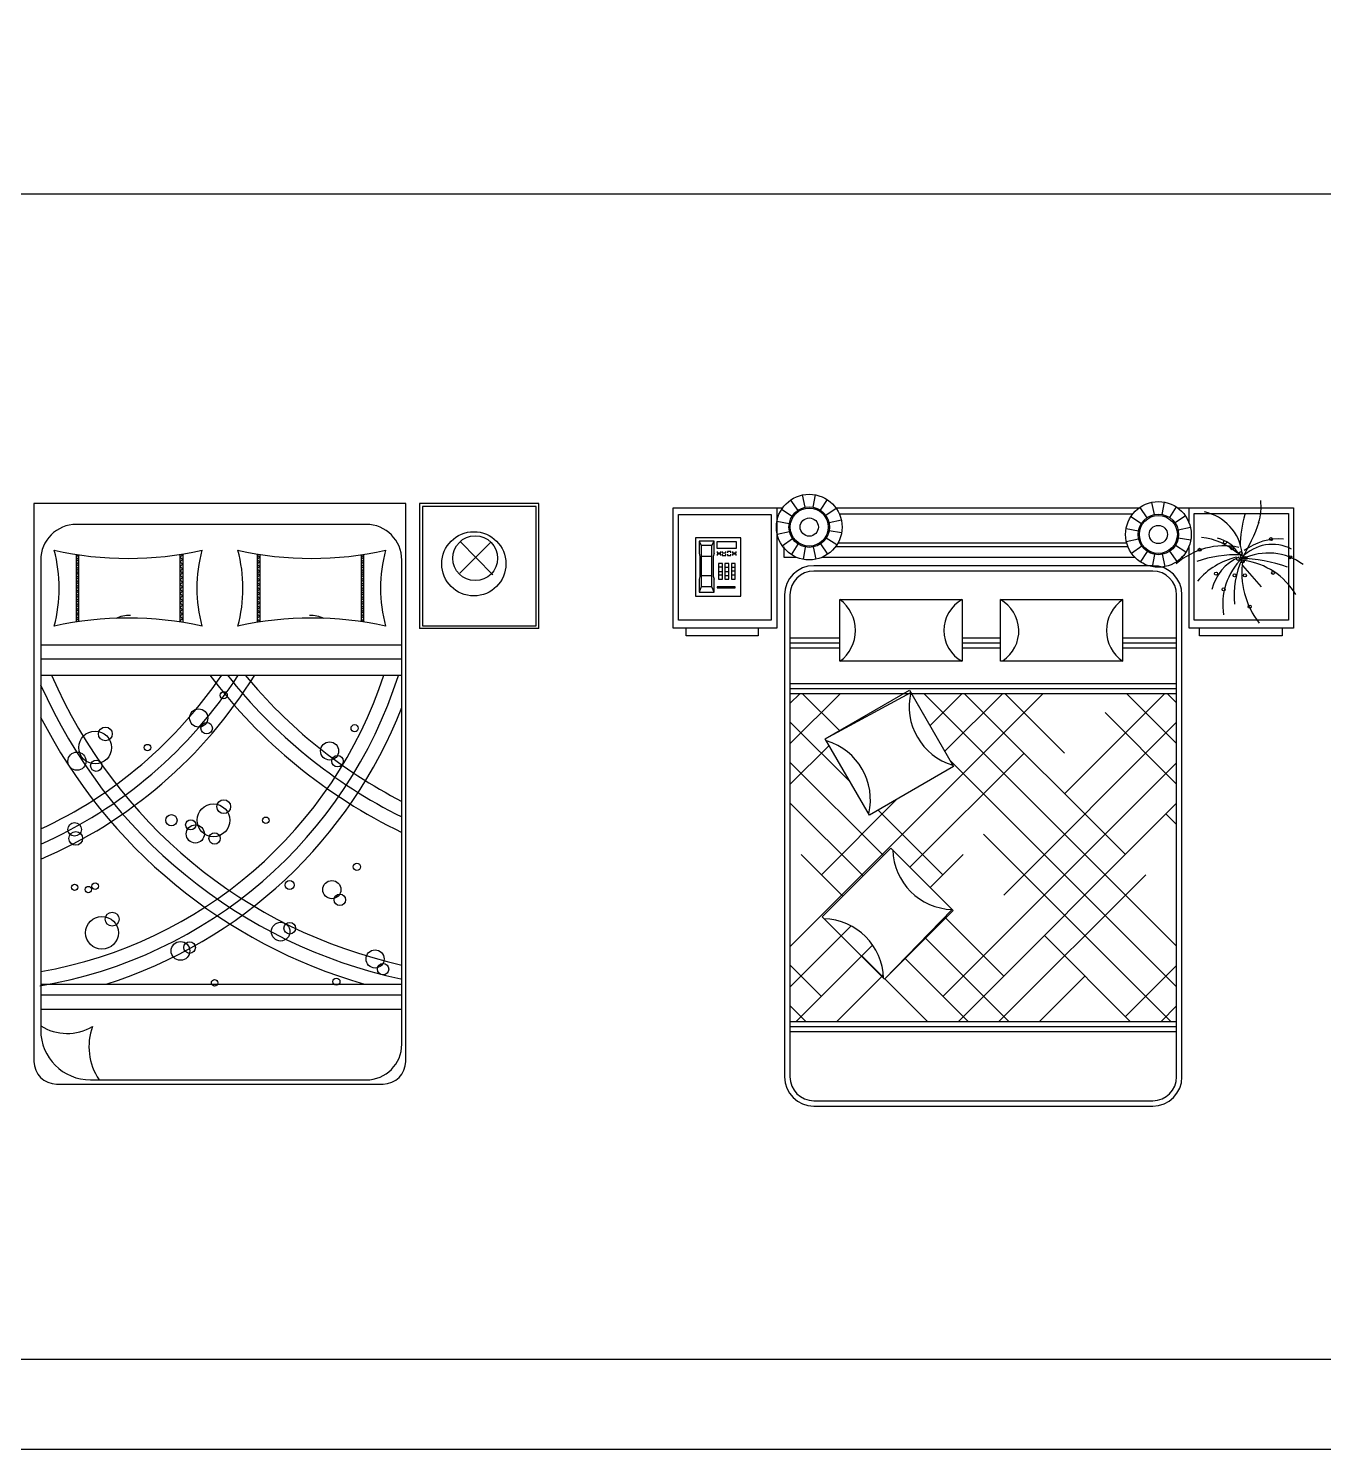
# Model space of a CAD drawing. Header units: inches. Extents: x 11.4 to 53.9, y 13.7 to 38.5.
# Drawn here: x 16.68 to 21.34, y 13.7 to 18.82 of the extents above; entities that cross this region are included whole.
import ezdxf

# ---------------------------------------------------------------- set-up
doc = ezdxf.new("R2010")
doc.units = ezdxf.units.IN
doc.header["$MEASUREMENT"] = 0
for name, color, linetype in [('02', 2, 'Continuous'), ('1', 1, 'Continuous'), ('4', 4, 'Continuous'), ('kadrbm', 4, 'Continuous')]:
    doc.layers.add(name, color=color, linetype=linetype)

# ---------------------------------------------------------------- blocks, each defined once
blk = doc.blocks.new('kadrbm')
at = {"layer": 'kadrbm', "color": 4}
blk.add_lwpolyline([(0, 0), (0, 24.7972), (21, 24.7972), (21, 0), (0, 0)], close=True, dxfattribs=at)
blk.add_lwpolyline([(20.6631, 0.3257), (20.6631, 24.4603), (0.3369, 24.4603), (0.3369, 0.3257), (20.6631, 0.3257)], dxfattribs=at)

msp = doc.modelspace()

# ---------------------------------------------------------------- linework, layer by layer
at = {"layer": '02'}
for p, q in [((19.4672, 17.1405), (19.4767, 17.0961)), ((19.5133, 17.1412), (19.5052, 17.0966)), ((19.3928, 17.089), (19.4309, 17.0644)), ((19.4248, 17.1221), (19.4507, 17.0848)), ((19.5562, 17.1243), (19.5316, 17.0862)), ((19.5894, 17.0922), (19.5521, 17.0664)), ((20.6816, 17.0956), (20.7074, 17.0584)), ((20.7239, 17.114), (20.7335, 17.0697)), ((20.7701, 17.1147), (20.7619, 17.0701)), ((20.813, 17.0978), (20.7884, 17.0597)), ((19.0211, 16.6896), (19.0211, 17.0697)), ((19.0211, 17.0697), (19.3546, 17.0697)), ((19.3546, 17.0697), (19.3546, 16.6896)), ((19.3758, 17.0461), (19.4204, 17.0379)), ((19.6077, 17.0499), (19.5634, 17.0403)), ((19.6005, 17.0721), (20.6564, 17.0721)), ((20.6495, 17.0625), (20.6876, 17.0379)), ((20.8461, 17.0657), (20.8088, 17.0399)), ((20.878, 16.6896), (20.878, 17.0743)), ((20.878, 17.0743), (21.2176, 17.0743)), ((21.2176, 17.0743), (21.2176, 16.6896)), ((17.897, 17.0347), (16.854, 17.0347)), ((19.0823, 16.9868), (19.0823, 16.776)), ((19.2453, 16.9868), (19.0823, 16.9868)), ((19.2453, 16.776), (19.2453, 16.9868)), ((19.3766, 16.9999), (19.4209, 17.0095)), ((19.6085, 17.0037), (19.5639, 17.0118)), ((20.6326, 17.0196), (20.6772, 17.0115)), ((20.8645, 17.0234), (20.8201, 17.0138)), ((18.3463, 16.9712), (18.2339, 16.8589)), ((18.2362, 16.9731), (18.236, 16.9733)), ((18.236, 16.9733), (18.3526, 16.8525)), ((19.0962, 16.9741), (19.0962, 16.9308)), ((19.1499, 16.9741), (19.0962, 16.9741)), ((19.0962, 16.9741), (19.1035, 16.9586)), ((19.1035, 16.9586), (19.1035, 16.8104)), ((19.1419, 16.9586), (19.1035, 16.9586)), ((19.1419, 16.9586), (19.1499, 16.9741)), ((19.1419, 16.8104), (19.1419, 16.9586)), ((19.1499, 16.9308), (19.1499, 16.9745)), ((19.1592, 16.9713), (19.1592, 16.9488)), ((19.2302, 16.9713), (19.1592, 16.9713)), ((19.1592, 16.9488), (19.2302, 16.9488)), ((19.1608, 16.9369), (19.1608, 16.9327)), ((19.1736, 16.9327), (19.1736, 16.9369)), ((19.1792, 16.9369), (19.1792, 16.9327)), ((19.1919, 16.9327), (19.1919, 16.9369)), ((19.1976, 16.9369), (19.1976, 16.9327)), ((19.2103, 16.9369), (19.1976, 16.9369)), ((19.2103, 16.9327), (19.2103, 16.9369)), ((19.216, 16.9369), (19.216, 16.9327)), ((19.2287, 16.9327), (19.2287, 16.9369)), ((19.2302, 16.9488), (19.2302, 16.9713)), ((19.3949, 16.9576), (19.4322, 16.9834)), ((19.4281, 16.9255), (19.4526, 16.9636)), ((19.471, 16.9086), (19.4791, 16.9532)), ((19.5171, 16.9093), (19.5075, 16.9536)), ((19.5594, 16.9277), (19.5336, 16.9649)), ((19.5915, 16.9608), (19.5534, 16.9854)), ((20.6394, 16.9538), (19.5866, 16.9538)), ((20.6348, 16.9675), (19.5955, 16.9675)), ((20.6333, 16.9735), (20.6776, 16.983)), ((20.6517, 16.9311), (20.6889, 16.9569)), ((20.6848, 16.899), (20.7094, 16.9372)), ((20.8162, 16.9012), (20.7904, 16.9385)), ((20.8483, 16.9344), (20.8102, 16.9589)), ((20.8652, 16.9773), (20.8206, 16.9854)), ((16.7255, 16.9062), (16.7255, 15.2142)), ((16.8534, 16.9265), (16.8534, 16.6831)), ((16.8617, 16.9248), (16.8535, 16.9166)), ((16.8535, 16.9166), (16.8617, 16.9083)), ((16.8535, 16.9002), (16.8617, 16.9085)), ((16.8617, 16.892), (16.8535, 16.9002)), ((16.8617, 16.8913), (16.8535, 16.8831)), ((16.8617, 16.9252), (16.8617, 16.6844)), ((17.2265, 16.9263), (17.2265, 16.6833)), ((17.2361, 16.9248), (17.2278, 16.9166)), ((17.2278, 16.9166), (17.2361, 16.9083)), ((17.2278, 16.9002), (17.2361, 16.9085)), ((17.2361, 16.892), (17.2278, 16.9002)), ((17.2361, 16.8913), (17.2278, 16.8831)), ((17.2368, 16.928), (17.2368, 16.6817)), ((17.5045, 16.928), (17.5045, 16.6817)), ((17.5052, 16.9248), (17.5134, 16.9166)), ((17.5134, 16.9166), (17.5052, 16.9083)), ((17.5134, 16.9002), (17.5052, 16.9085)), ((17.5052, 16.892), (17.5134, 16.9002)), ((17.5052, 16.8913), (17.5134, 16.8831)), ((17.5148, 16.9263), (17.5148, 16.6833)), ((17.8796, 16.9252), (17.8796, 16.6844)), ((17.8796, 16.9248), (17.8878, 16.9166)), ((17.8878, 16.9166), (17.8796, 16.9083)), ((17.8878, 16.9002), (17.8796, 16.9085)), ((17.8796, 16.892), (17.8878, 16.9002)), ((17.8796, 16.8913), (17.8878, 16.8831)), ((17.8879, 16.9265), (17.8879, 16.6831)), ((18.0255, 15.1632), (18.0255, 16.9062)), ((19.0962, 16.9308), (19.0986, 16.9196)), ((19.0986, 16.9196), (19.0986, 16.8473)), ((19.1419, 16.9186), (19.1035, 16.9186)), ((19.1499, 16.9308), (19.1467, 16.9196)), ((19.1467, 16.9196), (19.1467, 16.8486)), ((19.1608, 16.9327), (19.1736, 16.9327)), ((19.1736, 16.927), (19.1608, 16.927)), ((19.1608, 16.927), (19.1608, 16.9228)), ((19.1658, 16.894), (19.1658, 16.8379)), ((19.1796, 16.894), (19.1658, 16.894)), ((19.1736, 16.9228), (19.1736, 16.927)), ((19.1792, 16.9327), (19.1919, 16.9327)), ((19.1792, 16.927), (19.1792, 16.9228)), ((19.1792, 16.9228), (19.1919, 16.9228)), ((19.1796, 16.8379), (19.1796, 16.894)), ((19.1884, 16.894), (19.1884, 16.8379)), ((19.2022, 16.894), (19.1884, 16.894)), ((19.1919, 16.9228), (19.1919, 16.927)), ((19.1976, 16.927), (19.1976, 16.9228)), ((19.1976, 16.9228), (19.2103, 16.9228)), ((19.2022, 16.8379), (19.2022, 16.894)), ((19.2103, 16.9228), (19.2103, 16.927)), ((19.2117, 16.894), (19.2117, 16.8379)), ((19.2255, 16.894), (19.2117, 16.894)), ((19.216, 16.9327), (19.2287, 16.9327)), ((19.216, 16.927), (19.216, 16.9228)), ((19.2287, 16.927), (19.216, 16.927)), ((19.2255, 16.8379), (19.2255, 16.894)), ((19.2287, 16.9228), (19.2287, 16.927)), ((20.7277, 16.8821), (20.7358, 16.9267)), ((20.7739, 16.8828), (20.7643, 16.9272)), ((20.8337, 16.9161), (20.8367, 16.9161)), ((20.8367, 16.9161), (20.8367, 16.9192)), ((16.8535, 16.8831), (16.8617, 16.8749)), ((16.8535, 16.8668), (16.8617, 16.875)), ((16.8617, 16.8585), (16.8535, 16.8668)), ((16.8617, 16.8597), (16.8535, 16.8515)), ((16.8535, 16.8515), (16.8617, 16.8433)), ((16.8535, 16.8352), (16.8617, 16.8434)), ((16.8617, 16.8269), (16.8535, 16.8352)), ((17.2278, 16.8831), (17.2361, 16.8749)), ((17.2278, 16.8668), (17.2361, 16.875)), ((17.2361, 16.8585), (17.2278, 16.8668)), ((17.2361, 16.8597), (17.2278, 16.8515)), ((17.2278, 16.8515), (17.2361, 16.8433)), ((17.2278, 16.8352), (17.2361, 16.8434)), ((17.2361, 16.8269), (17.2278, 16.8352)), ((17.5134, 16.8831), (17.5052, 16.8749)), ((17.5134, 16.8668), (17.5052, 16.875)), ((17.5052, 16.8585), (17.5134, 16.8668)), ((17.5052, 16.8597), (17.5134, 16.8515)), ((17.5134, 16.8515), (17.5052, 16.8433)), ((17.5134, 16.8352), (17.5052, 16.8434)), ((17.5052, 16.8269), (17.5134, 16.8352)), ((17.8878, 16.8831), (17.8796, 16.8749)), ((17.8878, 16.8668), (17.8796, 16.875)), ((17.8796, 16.8585), (17.8878, 16.8668)), ((17.8796, 16.8597), (17.8878, 16.8515)), ((17.8878, 16.8515), (17.8796, 16.8433)), ((17.8878, 16.8352), (17.8796, 16.8434)), ((17.8796, 16.8269), (17.8878, 16.8352)), ((19.0986, 16.8473), (19.0962, 16.8377)), ((19.0962, 16.8377), (19.0962, 16.791)), ((19.1035, 16.8507), (19.1419, 16.8507)), ((19.1467, 16.8486), (19.1499, 16.8377)), ((19.1499, 16.7905), (19.1499, 16.8377)), ((19.1658, 16.8824), (19.1796, 16.8824)), ((19.1796, 16.8644), (19.1658, 16.8644)), ((19.1658, 16.8527), (19.1796, 16.8527)), ((19.1658, 16.8379), (19.1796, 16.8379)), ((19.2022, 16.8792), (19.1884, 16.8792)), ((19.2022, 16.8644), (19.1884, 16.8644)), ((19.2022, 16.8496), (19.1884, 16.8496)), ((19.1884, 16.8379), (19.2022, 16.8379)), ((19.2255, 16.8792), (19.2117, 16.8792)), ((19.2117, 16.8676), (19.2255, 16.8676)), ((19.2117, 16.8527), (19.2255, 16.8527)), ((19.2117, 16.8379), (19.2255, 16.8379)), ((20.7287, 16.8666), (19.5087, 16.8666)), ((16.8617, 16.8263), (16.8535, 16.818)), ((16.8535, 16.818), (16.8617, 16.8098)), ((16.8535, 16.8017), (16.8617, 16.8099)), ((16.8617, 16.7934), (16.8535, 16.8017)), ((16.8617, 16.7937), (16.8535, 16.7854)), ((16.8535, 16.7854), (16.8617, 16.7772)), ((17.2361, 16.8263), (17.2278, 16.818)), ((17.2278, 16.818), (17.2361, 16.8098)), ((17.2278, 16.8017), (17.2361, 16.8099)), ((17.2361, 16.7934), (17.2278, 16.8017)), ((17.2361, 16.7937), (17.2278, 16.7854)), ((17.2278, 16.7854), (17.2361, 16.7772)), ((17.5052, 16.8263), (17.5134, 16.818)), ((17.5134, 16.818), (17.5052, 16.8098)), ((17.5134, 16.8017), (17.5052, 16.8099)), ((17.5052, 16.7934), (17.5134, 16.8017)), ((17.5052, 16.7937), (17.5134, 16.7854)), ((17.5134, 16.7854), (17.5052, 16.7772)), ((17.8796, 16.8263), (17.8878, 16.818)), ((17.8878, 16.818), (17.8796, 16.8098)), ((17.8878, 16.8017), (17.8796, 16.8099)), ((17.8796, 16.7934), (17.8878, 16.8017)), ((17.8796, 16.7937), (17.8878, 16.7854)), ((17.8878, 16.7854), (17.8796, 16.7772)), ((19.1035, 16.8104), (19.0962, 16.791)), ((19.0962, 16.791), (19.1499, 16.791)), ((19.1419, 16.8104), (19.1035, 16.8104)), ((19.1499, 16.791), (19.1419, 16.8104)), ((19.1605, 16.8104), (19.1605, 16.8064)), ((19.2254, 16.8104), (19.1605, 16.8104)), ((19.1605, 16.8064), (19.2254, 16.8064)), ((19.1804, 16.8064), (19.1804, 16.8104)), ((19.2055, 16.8104), (19.2055, 16.8064)), ((19.2254, 16.8064), (19.2254, 16.8104)), ((16.8535, 16.7691), (16.8617, 16.7773)), ((16.8617, 16.7609), (16.8535, 16.7691)), ((16.8617, 16.7602), (16.8535, 16.752)), ((16.8535, 16.752), (16.8617, 16.7437)), ((16.8535, 16.7356), (16.8617, 16.7439)), ((16.8617, 16.7274), (16.8535, 16.7356)), ((17.2278, 16.7691), (17.2361, 16.7773)), ((17.2361, 16.7609), (17.2278, 16.7691)), ((17.2361, 16.7602), (17.2278, 16.752)), ((17.2278, 16.752), (17.2361, 16.7437)), ((17.2278, 16.7356), (17.2361, 16.7439)), ((17.2361, 16.7274), (17.2278, 16.7356)), ((17.5134, 16.7691), (17.5052, 16.7773)), ((17.5052, 16.7609), (17.5134, 16.7691)), ((17.5052, 16.7602), (17.5134, 16.752)), ((17.5134, 16.752), (17.5052, 16.7437)), ((17.5134, 16.7356), (17.5052, 16.7439)), ((17.5052, 16.7274), (17.5134, 16.7356)), ((17.8878, 16.7691), (17.8796, 16.7773)), ((17.8796, 16.7609), (17.8878, 16.7691)), ((17.8796, 16.7602), (17.8878, 16.752)), ((17.8878, 16.752), (17.8796, 16.7437)), ((17.8878, 16.7356), (17.8796, 16.7439)), ((17.8796, 16.7274), (17.8878, 16.7356)), ((19.0823, 16.776), (19.2453, 16.776)), ((19.4228, 16.7807), (19.4228, 15.0458)), ((19.6024, 16.7637), (20.0425, 16.7637)), ((19.6024, 16.5417), (19.6024, 16.7637)), ((20.0425, 16.7637), (20.0425, 16.5417)), ((20.1803, 16.5417), (20.1803, 16.7637)), ((20.1803, 16.7637), (20.6203, 16.7637)), ((20.6203, 16.7637), (20.6203, 16.5417)), ((20.8146, 15.0458), (20.8146, 16.7807)), ((16.8617, 16.7286), (16.8535, 16.7204)), ((16.8535, 16.7204), (16.8617, 16.7121)), ((16.8535, 16.704), (16.8617, 16.7123)), ((16.8617, 16.6958), (16.8535, 16.704)), ((16.8617, 16.6951), (16.8535, 16.6869)), ((16.8535, 16.6869), (16.8567, 16.6837)), ((17.2361, 16.7286), (17.2278, 16.7204)), ((17.2278, 16.7204), (17.2361, 16.7121)), ((17.2278, 16.704), (17.2361, 16.7123)), ((17.2361, 16.6958), (17.2278, 16.704)), ((17.2361, 16.6951), (17.2278, 16.6869)), ((17.2278, 16.6869), (17.2311, 16.6837)), ((17.5052, 16.7286), (17.5134, 16.7204)), ((17.5134, 16.7204), (17.5052, 16.7121)), ((17.5134, 16.704), (17.5052, 16.7123)), ((17.5052, 16.6958), (17.5134, 16.704)), ((17.5052, 16.6951), (17.5134, 16.6869)), ((17.5134, 16.6869), (17.5102, 16.6837)), ((17.8796, 16.7286), (17.8878, 16.7204)), ((17.8878, 16.7204), (17.8796, 16.7121)), ((17.8878, 16.704), (17.8796, 16.7123)), ((17.8796, 16.6958), (17.8878, 16.704)), ((17.8796, 16.6951), (17.8878, 16.6869)), ((17.8878, 16.6869), (17.8845, 16.6837)), ((19.3546, 16.6896), (19.0211, 16.6896)), ((21.2176, 16.6896), (20.878, 16.6896)), ((19.0486, 16.6336), (19.0486, 16.6616)), ((19.3079, 16.6336), (19.0486, 16.6336)), ((19.3079, 16.6616), (19.3079, 16.6336)), ((20.8965, 16.6336), (20.8965, 16.6616)), ((21.1942, 16.6336), (20.8965, 16.6336)), ((21.1942, 16.6616), (21.1942, 16.6336)), ((16.7255, 16.6011), (18.0255, 16.6011)), ((19.4228, 16.6265), (19.6024, 16.6265)), ((19.4228, 16.6085), (19.6024, 16.6085)), ((19.4228, 16.5905), (19.6024, 16.5905)), ((20.0425, 16.6265), (20.1803, 16.6265)), ((20.0425, 16.6085), (20.1803, 16.6085)), ((20.0425, 16.5905), (20.1803, 16.5905)), ((20.6203, 16.6265), (20.8146, 16.6265)), ((20.6203, 16.6085), (20.8146, 16.6085)), ((20.6203, 16.5905), (20.8146, 16.5905)), ((16.7255, 16.5502), (18.0255, 16.5502)), ((20.0425, 16.5417), (19.6024, 16.5417)), ((20.6203, 16.5417), (20.1803, 16.5417)), ((16.7255, 16.4921), (18.0255, 16.4921)), ((19.4228, 16.4622), (20.8146, 16.4622)), ((19.4228, 16.4442), (20.8146, 16.4442)), ((19.4228, 15.5144), (20.3345, 16.4262)), ((19.4228, 16.4262), (20.8146, 16.4262)), ((19.4228, 16.2441), (19.6049, 16.4262)), ((19.4228, 16.39), (19.4589, 16.4262)), ((19.6005, 16.2924), (19.4667, 16.4262)), ((19.5499, 16.2632), (19.8531, 16.4382)), ((19.5499, 16.2632), (19.8578, 16.43)), ((19.8531, 16.4382), (20.0119, 16.1631)), ((19.8578, 16.43), (20.0119, 16.1631)), ((20.8146, 15.5161), (19.9045, 16.4262)), ((19.9269, 16.3104), (20.0426, 16.4262)), ((19.9803, 16.2179), (20.1886, 16.4262)), ((20.6303, 15.8463), (20.0504, 16.4262)), ((20.4114, 16.2112), (20.1964, 16.4262)), ((20.4114, 16.0652), (20.7723, 16.4262)), ((20.8146, 16.2458), (20.6342, 16.4262)), ((20.8146, 16.3917), (20.7801, 16.4262)), ((19.6404, 16.1065), (19.4228, 16.3242)), ((20.1925, 15.7004), (20.8146, 16.3225)), ((20.8146, 16.0998), (20.5573, 16.3571)), ((19.4228, 16.0981), (19.5638, 16.2392)), ((19.7088, 15.9881), (19.5499, 16.2632)), ((19.7589, 15.8421), (19.4228, 16.1783)), ((19.8547, 15.8005), (20.2654, 16.2112)), ((19.9736, 15.3356), (20.8146, 16.1766)), ((20.8146, 15.3702), (19.9986, 16.1861)), ((20.0119, 16.1631), (19.7088, 15.9881)), ((19.6859, 15.7692), (19.4228, 16.0323)), ((19.5358, 15.7734), (19.8073, 16.0449)), ((20.029, 15.2451), (20.8146, 16.0307)), ((19.9736, 15.7734), (19.7406, 16.0064)), ((20.8146, 15.9539), (20.7762, 15.9923)), ((20.7937, 15.2451), (20.1195, 15.9193)), ((19.5385, 15.6217), (19.786, 15.8692)), ((19.786, 15.8692), (20.0107, 15.6445)), ((19.786, 15.8692), (20.0069, 15.6483)), ((19.613, 15.6962), (19.4628, 15.8463)), ((19.9277, 15.7275), (20.0465, 15.8463)), ((20.175, 15.2451), (20.7032, 15.7734)), ((19.7632, 15.3971), (19.5385, 15.6217)), ((20.0069, 15.6483), (19.7632, 15.3971)), ((20.0107, 15.6445), (19.7632, 15.3971)), ((20.1925, 15.4086), (19.9836, 15.6175)), ((19.6072, 15.553), (19.6432, 15.589)), ((20.6478, 15.2451), (20.3384, 15.5545)), ((19.4228, 15.3685), (19.6072, 15.553)), ((19.6802, 15.48), (19.7203, 15.5201)), ((20.21, 15.2451), (19.9106, 15.5445)), ((19.4453, 15.2451), (19.6802, 15.48)), ((19.7593, 15.404), (19.6817, 15.4815)), ((20.064, 15.2451), (19.8376, 15.4715)), ((19.5358, 15.3356), (19.4228, 15.4486)), ((19.5913, 15.2451), (19.7532, 15.4071)), ((19.7532, 15.4071), (19.7587, 15.4126)), ((20.3209, 15.2451), (20.4843, 15.4086)), ((20.6303, 15.2626), (20.8146, 15.4469)), ((16.7255, 15.3794), (18.0255, 15.3794)), ((19.9181, 15.2451), (19.7647, 15.3986)), ((16.7255, 15.3409), (18.0255, 15.3409)), ((19.4803, 15.2451), (19.4228, 15.3027)), ((20.7587, 15.2451), (20.8146, 15.301)), ((16.7255, 15.29), (18.0255, 15.29)), ((19.4228, 15.2451), (20.8146, 15.2451)), ((19.4228, 15.2271), (20.8146, 15.2271)), ((19.4228, 15.2091), (20.8146, 15.2091)), ((16.905, 15.0347), (17.897, 15.0347)), ((19.5087, 14.9599), (20.7287, 14.9599))]:
    msp.add_line(p, q, dxfattribs=at)
msp.add_lwpolyline([(18.509, 17.0994), (18.0996, 17.0994), (18.0996, 16.6694), (18.509, 16.6694)], close=True, dxfattribs=at)
for centre, radius in [((19.4921, 17.0249), 0.1182), ((19.4921, 17.0249), 0.0729), ((19.4921, 17.0249), 0.0684), ((20.7489, 16.9984), 0.1182), ((19.4921, 17.0249), 0.0328), ((20.7489, 16.9984), 0.0729), ((20.7489, 16.9984), 0.0684), ((18.2848, 16.8928), 0.1156), ((18.2896, 16.9128), 0.0806), ((20.7489, 16.9984), 0.0328), ((21.1544, 16.9817), 0.0054), ((20.8971, 16.9431), 0.0054), ((20.9886, 16.9698), 0.0054), ((21.0134, 16.949), 0.0054), ((21.0455, 16.9312), 0.0054), ((21.0356, 16.9104), 0.0054), ((21.0505, 16.9193), 0.0054), ((21.0529, 16.9015), 0.0054), ((21.0628, 16.9134), 0.0054), ((21.2236, 16.9164), 0.0054), ((20.9564, 16.857), 0.0054), ((21.0232, 16.851), 0.0054), ((21.0604, 16.851), 0.0054), ((21.1618, 16.8599), 0.0054), ((20.9836, 16.8006), 0.0054), ((21.0777, 16.7382), 0.0054), ((17.3845, 16.4194), 0.0129), ((17.2944, 16.3376), 0.0327), ((17.323, 16.3008), 0.0205), ((16.9216, 16.2312), 0.059), ((16.9584, 16.2803), 0.0249), ((17.8556, 16.3008), 0.0129), ((17.11, 16.2312), 0.0116), ((17.7655, 16.219), 0.0327), ((16.856, 16.1821), 0.0327), ((16.9257, 16.1658), 0.0205), ((17.7941, 16.1821), 0.0205), ((17.3476, 15.9694), 0.059), ((17.3845, 16.0185), 0.0249), ((17.196, 15.9694), 0.0205), ((17.2657, 15.9531), 0.0183), ((17.5361, 15.9694), 0.0116), ((16.8478, 15.9367), 0.0245), ((16.8519, 15.904), 0.0245), ((17.2821, 15.9203), 0.0327), ((17.3517, 15.904), 0.0205), ((17.8638, 15.8017), 0.0129), ((16.8478, 15.7281), 0.0116), ((16.897, 15.7199), 0.0116), ((16.9216, 15.7321), 0.0116), ((17.6221, 15.7362), 0.0164), ((17.7737, 15.7199), 0.0327), ((17.8023, 15.6831), 0.0205), ((16.9461, 15.5644), 0.059), ((16.983, 15.6135), 0.0249), ((17.5893, 15.5685), 0.0337), ((17.6221, 15.5808), 0.0209), ((17.2288, 15.499), 0.0337), ((17.2616, 15.5112), 0.0209), ((17.9293, 15.4703), 0.0327), ((17.958, 15.4335), 0.0205), ((17.79, 15.3885), 0.0129), ((17.3517, 15.3844), 0.0116)]:
    msp.add_circle(centre, radius, dxfattribs=at)
for centre, radius, start, end in [((20.9212, 17.0989), 0.1973, 342.9456, 6.4814), ((20.8784, 16.9101), 0.1734, 6.9904, 78.0284), ((21.4839, 16.9481), 0.4409, 163.8561, 179.1105), ((20.4254, 17.2891), 0.7293, 328.9873, 340.361), ((16.854, 16.9062), 0.1285, 90, 180), ((17.897, 16.9062), 0.1285, 0, 90), ((20.8796, 16.756), 0.2329, 48.7581, 83.8624), ((17.0404, 18.1355), 1.2234, 257.4254, 282.5746), ((16.2724, 16.8048), 0.5199, 344.7649, 15.2351), ((17.8075, 16.8048), 0.5199, 164.7649, 195.2351), ((17.7008, 18.1355), 1.2234, 257.4254, 282.5746), ((16.9338, 16.8048), 0.5199, 344.7649, 15.2351), ((18.4689, 16.8048), 0.5199, 164.7649, 195.2351), ((20.9858, 16.6936), 0.2636, 78.5516, 130.9815), ((20.9387, 16.8733), 0.1136, 28.8901, 78.4579), ((21.1596, 16.8106), 0.1519, 62.9909, 135.9102), ((21.1839, 16.7727), 0.2095, 85.8741, 126.9558), ((21.0323, 16.4733), 0.4521, 88.3286, 108.729), ((21.0898, 16.661), 0.2622, 103.0452, 139.7766), ((21.108, 16.76), 0.1713, 114.0956, 166.2953), ((21.2143, 16.7466), 0.2338, 134.4861, 189.3762), ((21.3325, 16.7794), 0.311, 155.0888, 185.9637), ((21.0211, 16.3358), 0.5779, 70.5249, 87.8244), ((21.3422, 16.8599), 0.2927, 171.2496, 218.2333), ((21.1446, 16.7204), 0.211, 53.3231, 115.7633), ((19.8686, 15.7945), 1.611, 39.0488, 42.6799), ((21.0225, 16.6483), 0.2586, 31.315, 82.1378), ((19.5087, 16.7807), 0.0859, 90, 180), ((20.7287, 16.7807), 0.0859, 0, 90), ((19.52, 16.6527), 0.1383, 306.596, 53.404), ((20.1027, 16.6527), 0.1263, 118.4619, 241.5381), ((20.118, 16.6513), 0.1286, 303.4023, 61.0264), ((20.6967, 16.6527), 0.1347, 124.5027, 235.4973), ((17.0404, 15.4741), 1.2234, 77.4254, 102.5746), ((17.0411, 16.6124), 0.0945, 85.62, 118.6904), ((17.7008, 15.4741), 1.2234, 77.4254, 102.5746), ((17.7002, 16.6124), 0.0945, 61.3096, 94.38), ((16.4542, 16.9878), 1.6363, 279.4448, 342.3323), ((16.0621, 17.3793), 1.5863, 294.7224, 325.9917), ((16.0621, 17.3793), 1.6863, 293.1675, 328.2546), ((16.0621, 17.3793), 1.6363, 293.9189, 327.165), ((16.4542, 16.9878), 1.5863, 279.8491, 341.7907), ((18.4157, 17.2027), 1.7972, 203.2929, 257.4606), ((18.8486, 17.6351), 1.8972, 217.0468, 244.287), ((18.8486, 17.6351), 1.8472, 218.2267, 243.5377), ((18.8486, 17.6351), 1.7972, 219.4935, 242.7415), ((18.4157, 17.2027), 1.8472, 203.7925, 257.6769), ((20.0722, 16.3789), 0.2204, 166.5879, 253.4121), ((16.4542, 16.9878), 1.6863, 287.4808, 338.7208), ((18.4157, 17.2027), 1.8972, 207.0138, 253.9681), ((19.4918, 16.0438), 0.2204, 346.5879, 73.4121), ((20.013, 15.8686), 0.2204, 181.5879, 268.4121), ((19.5391, 15.3947), 0.2204, 1.5879, 88.4121), ((16.8207, 15.3792), 0.1773, 237.5225, 301.1705), ((16.905, 15.2142), 0.1795, 180, 270), ((17.1086, 15.154), 0.2094, 159.471, 214.4504), ((17.897, 15.1632), 0.1285, 270, 0), ((19.5087, 15.0458), 0.0859, 180, 270), ((20.7287, 15.0458), 0.0859, 270, 0)]:
    msp.add_arc(centre, radius, start, end, dxfattribs=at)
at = {"layer": '1'}
msp.add_line((11.748, 18.2244), (32.0742, 18.2244), dxfattribs=at)
at = {"layer": '4'}
for p, q in [((18.0395, 17.1094), (16.7014, 17.1094)), ((16.7014, 17.1094), (16.7014, 15.1013)), ((18.0395, 15.1013), (18.0395, 17.1094)), ((18.519, 17.1094), (18.0896, 17.1094)), ((18.0896, 17.1094), (18.0896, 16.6594)), ((18.519, 16.6594), (18.519, 17.1094)), ((19.0024, 16.6616), (19.0024, 17.0946)), ((19.0024, 17.0946), (19.3966, 17.0946)), ((19.3752, 17.0946), (19.3752, 16.6616)), ((19.5876, 17.0946), (20.6801, 17.0946)), ((20.8177, 17.0946), (21.2353, 17.0946)), ((20.8593, 17.0407), (20.8593, 17.0946)), ((21.2353, 17.0946), (21.2353, 16.6616)), ((19.4007, 16.9538), (19.4007, 16.9161)), ((20.8593, 16.6616), (20.8593, 16.9561)), ((19.4007, 16.9161), (19.4459, 16.9161)), ((20.7287, 16.8859), (19.5087, 16.8859)), ((19.5384, 16.9161), (20.664, 16.9161)), ((19.4035, 16.7807), (19.4035, 15.0458)), ((20.8338, 15.0458), (20.8338, 16.7807)), ((18.519, 16.6594), (18.0896, 16.6594)), ((19.3752, 16.6616), (19.0024, 16.6616)), ((21.2353, 16.6616), (20.8593, 16.6616)), ((16.783, 15.0197), (17.9579, 15.0197)), ((19.5087, 14.9407), (20.7287, 14.9407))]:
    msp.add_line(p, q, dxfattribs=at)
for centre, radius, start, end in [((19.5087, 16.7807), 0.1052, 90, 180), ((20.7287, 16.7807), 0.1052, 0, 90), ((16.783, 15.1013), 0.0816, 180, 270), ((17.9579, 15.1013), 0.0816, 270, 0), ((19.5087, 15.0458), 0.1052, 180, 270), ((20.7287, 15.0458), 0.1052, 270, 0)]:
    msp.add_arc(centre, radius, start, end, dxfattribs=at)

# ---------------------------------------------------------------- block references
at = {"layer": 'kadrbm'}
msp.add_blockref('kadrbm', (11.4111, 13.7039), dxfattribs=at)

doc.saveas('drawing.dxf')
